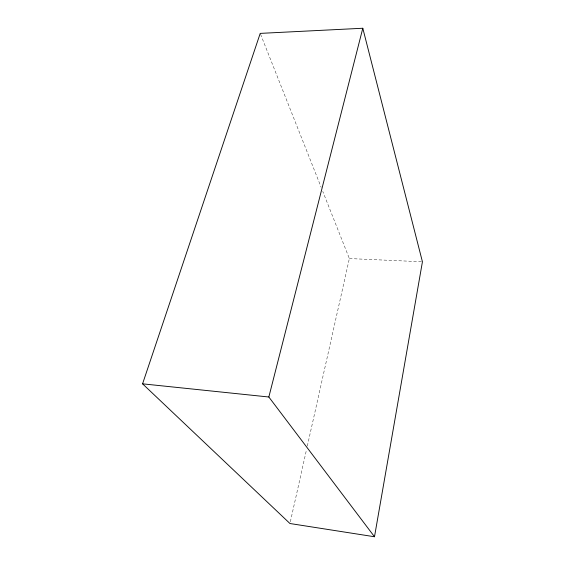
<?xml version="1.0" encoding="UTF-8"?>
<svg xmlns="http://www.w3.org/2000/svg" width="565" height="565" viewBox="0 0 565 565"><rect width="100%" height="100%" fill="white"/><g stroke="black" fill="none" stroke-linecap="round" stroke-linejoin="round"><path stroke-width="0.42" stroke-dasharray="2.83 2.12" d="M290.346 521.799L306.548 449.542M307.318 446.096L349.361 258.565L322.777 191.422M349.361 258.565L422.429 261.786M260.543 34.197L321.16 187.326"/><path stroke-width="0.85" d="M374.496 536.75L422.429 261.786L362.801 28.25L260.218 33.384L142.571 383.833L289.965 523.522L374.496 536.75L268.841 397.004L142.571 383.833M268.841 397.004L362.801 28.25"/></g></svg>
